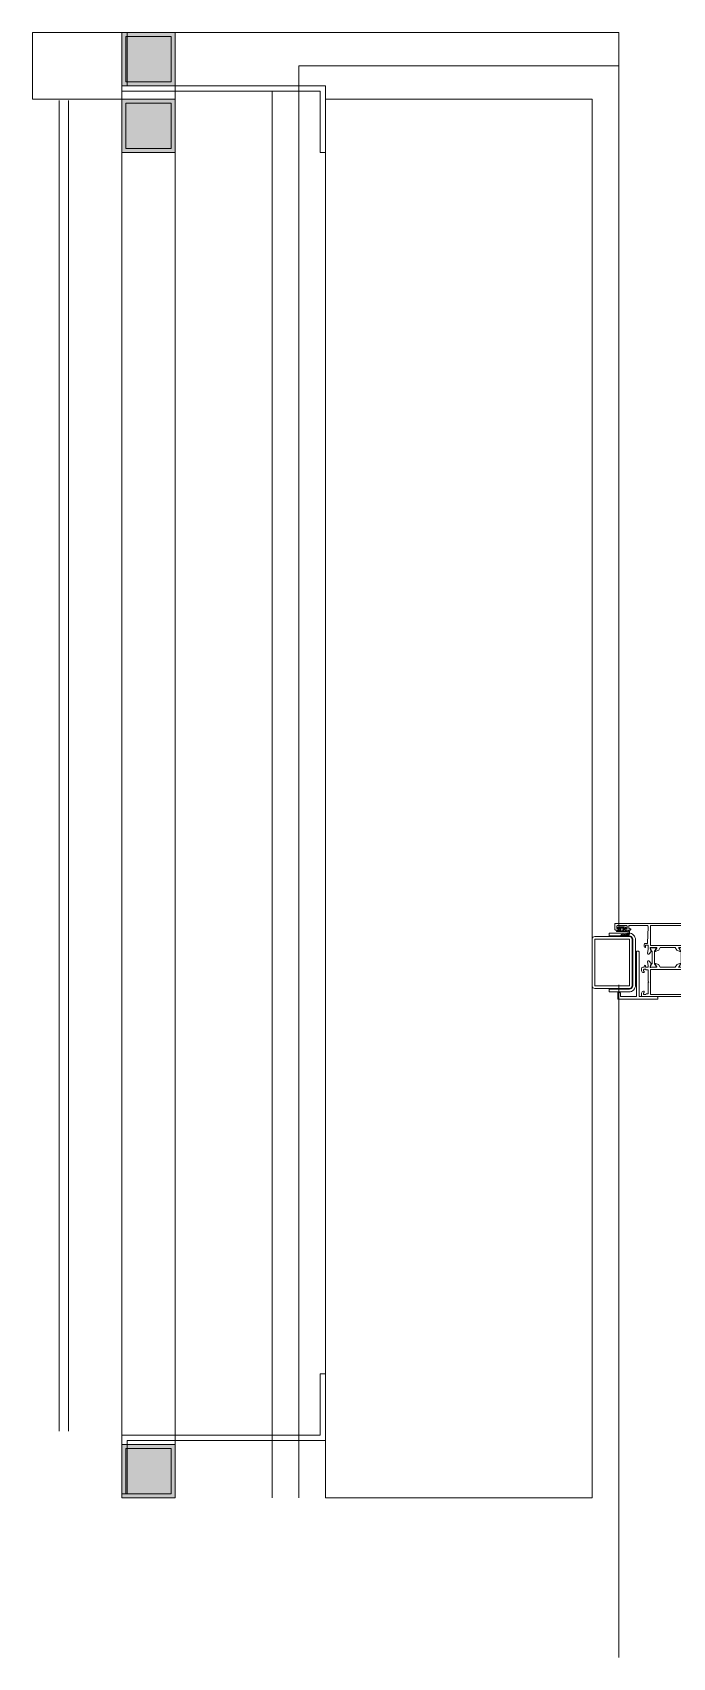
# Model space of a CAD drawing. Extents: x -9058 to 11890, y 0 to 4205.
# Drawn here: x 1743.1 to 1791.1, y 3163.9 to 3285.9 of the extents above; entities that cross this region are included whole.
import ezdxf

# ---------------------------------------------------------------- set-up
doc = ezdxf.new("R2010")
doc.units = 0
doc.header["$MEASUREMENT"] = 0
doc.layers.get('0').update_dxf_attribs({"color": 9, "lineweight": 9})
doc.layers.add('10', color=9, linetype='Continuous', lineweight=9)
doc.layers.add('M-TEFRIS2-015', color=129, linetype='Continuous', lineweight=9)

# ---------------------------------------------------------------- blocks, each defined once
blk = doc.blocks.new('AST55M13', base_point=(-120.6, -64.2))
at = {"linetype": 'Continuous'}
for points in [[(-120.6, -63.9), (-120.6, -24.599998), (-120.6, 14.700005, -0.414209), (-120.3, 15), (-115.899996, 15, -0.41421), (-115.6, 14.7), (-115.6, 12.699992, -0.41421), (-116.3, 12, -0.414214), (-116.6, 12.3), (-116.6, 13.1, 0.414214), (-117.1, 13.6), (-118.5, 13.6, 0.414214), (-119, 13.1), (-119, 6.399992, 0.414209), (-118.5, 5.9), (-117.099986, 5.9, 0.414205), (-116.6, 6.4), (-116.6, 7.20001, -0.414204), (-116.3, 7.5, -0.414214), (-115.6, 6.8), (-115.6, 3.7, -0.414214), (-116.1, 3.2), (-116.3, 3.2, -0.414214), (-116.6, 3.5), (-116.6, 4.2, 0.414214), (-116.9, 4.5), (-119, 4.5), (-119, -8.961104, 0.425432), (-117.96186, -9.960376), (-105.788552, -9.511013, 0.403077), (-105.5, -9.211232), (-105.5, -8, -0.414214), (-104.3, -6.8), (-103.392821, -6.8, -0.372826), (-102.403076, -7.657148, -0.456845), (-102.7, -8), (-104, -8, 0.414214), (-104.3, -8.3), (-104.3, -9.700012, 0.414202), (-104, -10), (-100.946604, -10), (-98.338437, -9.302068, -0.70008), (-97.584089, -10.379782), (-97.709916, -10.559482), (-99.43897, -12.27067, -0.607471), (-100.039661, -12.112259, 0.283637), (-100.258255, -11.885421), (-102.095283, -11.393179, 1.229391), (-102.4, -11.895399), (-102.4, -16.105016, 0.585524), (-101.943697, -16.361081), (-100.001669, -15.175658, -0.713652), (-99.56466, -15.537556), (-100.36784, -17.668029, -0.16709), (-100.492251, -17.818266), (-102.4, -18.982765), (-102.4, -30.217235), (-100.492251, -31.381734, -0.16709), (-100.36784, -31.531971), (-99.564658, -33.662449, -0.713657), (-100.001677, -34.024337), (-101.943707, -32.838913, 0.585511), (-102.4, -33.094985), (-102.4, -37.304601, 1.229391), (-102.095283, -37.806821), (-100.258255, -37.314579, 0.283637), (-100.039661, -37.087741, -0.607471), (-99.43897, -36.92933), (-97.709916, -38.640518), (-97.584089, -38.820218, -0.700084), (-98.338445, -39.89793), (-100.946604, -39.2), (-104.000005, -39.2, 0.414209), (-104.3, -39.5), (-104.3, -40.900004, 0.41421), (-104, -41.2), (-102.699997, -41.2, -0.456841), (-102.403076, -41.542851, -0.372826), (-103.39282, -42.4), (-104.3, -42.4, -0.414214), (-105.5, -41.2), (-105.5, -39.988768, 0.403083), (-105.788558, -39.688986), (-117.96186, -39.239624, 0.425432), (-119, -40.238896), (-119, -53.7), (-116.9, -53.7, 0.414214), (-116.6, -53.4), (-116.6, -52.69999, -0.414204), (-116.3, -52.4), (-116.09999, -52.4, -0.414208), (-115.6, -52.9), (-115.6, -56.000007, -0.414213), (-116.300007, -56.7, -0.414207), (-116.6, -56.4), (-116.6, -55.599986, 0.414205), (-117.1, -55.1), (-118.500008, -55.1, 0.414209), (-119, -55.6), (-119, -62.3, 0.414214), (-118.5, -62.8), (-117.1, -62.8, 0.414214), (-116.6, -62.3), (-116.6, -61.499993, -0.414207), (-116.3, -61.2, -0.414214), (-115.6, -61.9), (-115.6, -63.900008, -0.414206), (-115.9, -64.2), (-120.300006, -64.2, -0.414208), (-120.6, -63.9)], [(-99.249717, -12.903653), (-90.785616, -12.903653, 0.131652), (-90.285616, -12.769679), (-88.422218, -11.693846, -0.131652), (-88.272218, -11.653653), (-88.017666, -11.653653, -0.414214), (-87.717666, -11.953653), (-87.717666, -15.553653, -0.414214), (-88.017666, -15.853653), (-88.272218, -15.853653, -0.131646), (-88.422211, -15.813465), (-90.285616, -14.737628, 0.131652), (-90.785616, -14.603653), (-99.249717, -14.603653, 0.131652), (-99.749717, -14.737628), (-101.613115, -15.813461, -0.131646), (-101.763107, -15.853653), (-102.017666, -15.853653, -0.414205), (-102.317666, -15.553662), (-102.317666, -11.953653, -0.414205), (-102.017675, -11.653653), (-101.763115, -11.653653, -0.131652), (-101.613115, -11.693846), (-99.749717, -12.769679, 0.131652), (-99.249717, -12.903653)], [(-85.3, -10), (-81.1, -10), (-76.9, -10), (-76.6, -10.3), (-76.3, -10), (-67.9, -10, 0.414205), (-67.6, -9.700009), (-67.6, -8.491608, -0.365977), (-67.35, -8.195804, 0.365977), (-67.1, -7.9), (-67.1, -6.8, 0.414195), (-67.399981, -6.5), (-68.3, -6.5, 0.36597), (-68.595803, -6.749993, -0.366034), (-68.89166, -7), (-69.3, -7, -0.414202), (-69.6, -6.700012), (-69.6, -6.5, -0.414214), (-68.1, -5), (-65.9, -5, -0.414207), (-65.6, -5.299994), (-65.6, -43.9, -0.414201), (-65.899987, -44.2), (-68.1, -44.2, -0.414214), (-69.6, -42.7), (-69.6, -42.5, -0.414207), (-69.300007, -42.2), (-68.891668, -42.2, -0.366034), (-68.595804, -42.45, 0.365977), (-68.3, -42.7), (-67.4, -42.7, 0.414206), (-67.1, -42.400008), (-67.1, -41.3, 0.365977), (-67.35, -41.004196, -0.365977), (-67.6, -40.708392), (-67.6, -39.5, 0.4142), (-67.899986, -39.2), (-76.3, -39.2), (-76.6, -38.9), (-76.9, -39.2), (-85.3, -39.2, 0.4142), (-85.6, -39.499986), (-85.6, -40.708392, -0.365977), (-85.85, -41.004196, 0.365977), (-86.1, -41.3), (-86.1, -42.4, 0.414199), (-85.800015, -42.7), (-84.9, -42.7, 0.365977), (-84.604196, -42.45, -0.366034), (-84.308332, -42.2), (-83.9, -42.2, -0.414214), (-83.6, -42.5), (-83.6, -42.7, -0.414214), (-85.1, -44.2), (-86.8, -44.2, -0.414214), (-87.6, -43.4), (-87.6, -42.7, 0.414205), (-87.899991, -42.4), (-88.10718, -42.4, -0.372825), (-89.096923, -41.542857, -0.45685), (-88.8, -41.2), (-87.9, -41.2, 0.414198), (-87.6, -40.900016), (-87.6, -39.5, 0.414214), (-87.9, -39.2), (-89.053396, -39.2), (-91.661555, -39.89793, -0.700084), (-92.415911, -38.820218), (-92.290084, -38.640518), (-90.56103, -36.92933, -0.607471), (-89.960339, -37.087741, 0.283637), (-89.741745, -37.314579), (-87.904717, -37.806821, 1.229391), (-87.6, -37.304601), (-87.6, -33.094984, 0.585516), (-88.056297, -32.838916), (-89.998323, -34.024337, -0.713656), (-90.435343, -33.66245), (-89.63216, -31.531971, -0.241095), (-89.507749, -31.381734), (-87.6, -30.217235), (-87.6, -18.982765), (-89.507749, -17.818266, -0.167084), (-89.632158, -17.668036), (-90.43534, -15.537556, -0.713656), (-89.998329, -15.17566), (-88.056303, -16.361081, 0.585518), (-87.6, -16.105021), (-87.6, -11.895399, 1.229391), (-87.904717, -11.393179), (-89.741745, -11.885421, 0.283637), (-89.960339, -12.112259, -0.607471), (-90.56103, -12.27067), (-92.290084, -10.559482), (-92.415911, -10.379782, -0.700084), (-91.661555, -9.30207), (-89.053396, -10), (-87.9, -10, 0.414206), (-87.6, -9.700008), (-87.6, -8.3, 0.414206), (-87.899992, -8), (-88.8, -8, -0.456844), (-89.096924, -7.657149, -0.372825), (-88.107186, -6.8), (-87.9, -6.8, 0.414214), (-87.6, -6.5), (-87.6, -5.800024, -0.414222), (-86.8, -5), (-85.1, -5, -0.414214), (-83.6, -6.5), (-83.6, -6.7, -0.414201), (-83.899987, -7), (-84.308332, -7, -0.366034), (-84.604196, -6.75, 0.365977), (-84.9, -6.5), (-85.8, -6.5, 0.414199), (-86.1, -6.799985), (-86.1, -7.9, 0.365977), (-85.85, -8.195804, -0.365977), (-85.6, -8.491608), (-85.6, -9.7, 0.414214), (-85.3, -10)], [(-99.249717, -36.296347), (-90.785616, -36.296347, -0.131652), (-90.285616, -36.430321), (-88.422218, -37.506154, 0.131643), (-88.272229, -37.546347), (-88.017666, -37.546347, 0.414214), (-87.717666, -37.246347), (-87.717666, -33.646347, 0.414214), (-88.017666, -33.346347), (-88.272218, -33.346347, 0.131652), (-88.422218, -33.386539), (-90.285616, -34.462372, -0.131652), (-90.785616, -34.596347), (-99.249717, -34.596347, -0.131652), (-99.749717, -34.462372), (-101.613115, -33.386539, 0.131652), (-101.763115, -33.346347), (-102.017666, -33.346347, 0.414205), (-102.317666, -33.646338), (-102.317666, -37.246347, 0.414205), (-102.017675, -37.546347), (-101.763115, -37.546347, 0.131649), (-101.613118, -37.506156), (-99.749717, -36.430321, -0.131652), (-99.249717, -36.296347)]]:
    blk.add_lwpolyline(points, format="xyb", close=True, dxfattribs=at)
for points in [[(-119, -24.6), (-119, -37.6), (-104.1, -37.6), (-104.1, -11.6), (-119, -11.6), (-119, -24.6)], [(-76.55, -11.6), (-85.9, -11.6), (-85.9, -37.6), (-67.2, -37.6), (-67.2, -11.6), (-76.55, -11.6)]]:
    blk.add_lwpolyline(points, close=True, dxfattribs=at)
blk = doc.blocks.new('p-s-profil')
at = {"layer": '10'}
blk.add_lwpolyline([(9, 15.3), (4.6, 15.3), (4.6, 0.4), (0, 0.4), (0, 0), (5, 0), (5, 14.9), (9, 14.9), (9, 15.3)], dxfattribs=at)
blk.add_lwpolyline([(9, 15.3), (4.6, 15.3), (4.6, 0.4), (0, 0.4), (0, 0), (5, 0), (5, 14.9), (9, 14.9), (9, 15.3)], dxfattribs=at)
blk = doc.blocks.new('p-kutu_profil_40x40')
h = blk.add_hatch(color=256)
h.dxf.hatch_style = 1
h.paths.add_polyline_path([(0, 0), (4, 0), (4, 4), (0, 4)])
h = blk.add_hatch(color=255)
h.dxf.hatch_style = 1
h.paths.add_polyline_path([(0, 0), (4, 0), (4, 4), (0, 4)])
blk.add_lwpolyline([(0, 0), (4, 0), (4, 4), (0, 4)], close=True)
at = {"layer": '10'}
for points in [[(0, 4), (4, 4), (4, 0), (0, 0)], [(0, 4), (4, 4), (4, 0), (0, 0)], [(0, 0), (4, 0), (4, 4), (0, 4)], [(0.3, 3.7), (3.7, 3.7), (3.7, 0.3), (0.3, 0.3)], [(0.3, 3.7), (3.7, 3.7), (3.7, 0.3), (0.3, 0.3)]]:
    blk.add_lwpolyline(points, close=True, dxfattribs=at)

msp = doc.modelspace()

# ---------------------------------------------------------------- linework, layer by layer
at = {"layer": 'M-TEFRIS2-015'}
for p, q in [((1786.91, 3218.48), (1787.01, 3218.38)), ((1787.02, 3218.48), (1786.93, 3218.39)), ((1787.03, 3218.7), (1786.97, 3218.64)), ((1786.97, 3218.63), (1786.97, 3218.63)), ((1787.08, 3218.52), (1787.22, 3218.38)), ((1787.27, 3218.73), (1787.09, 3218.55)), ((1787.1, 3218.71), (1787.21, 3218.61)), ((1787.23, 3218.47), (1787.14, 3218.38)), ((1787.3, 3218.73), (1787.65, 3218.38)), ((1787.51, 3218.54), (1787.35, 3218.38)), ((1787.35, 3218.47), (1787.44, 3218.38)), ((1787.47, 3218.72), (1787.38, 3218.62)), ((1787.54, 3218.7), (1787.61, 3218.63)), ((1787.65, 3218.47), (1787.56, 3218.38)), ((1787.62, 3218.66), (1787.6, 3218.63)), ((1787.82, 3218.43), (1787.75, 3218.35)), ((1787.78, 3218.46), (1787.87, 3218.37)), ((1787.24, 3218.15), (1787.32, 3218.07)), ((1787.34, 3218.17), (1787.25, 3218.07)), ((1787.43, 3218.17), (1787.52, 3218.08)), ((1787.58, 3218.18), (1787.47, 3218.08)), ((1787.63, 3218.19), (1787.72, 3218.09)), ((1787.88, 3218.28), (1787.7, 3218.09)), ((1787.77, 3218.26), (1787.86, 3218.17))]:
    msp.add_line(p, q, dxfattribs=at)
for points in [[(1787.06, 3277.55), (1787.06, 3285.87), (1743.06, 3285.87), (1743.06, 3280.87), (1749.76, 3280.87), (1749.76, 3275.87)], [(1749.76, 3285.87), (1749.76, 3175.87)], [(1753.76, 3285.87), (1753.76, 3175.87)], [(1787.06, 3283.37), (1763.06, 3283.37), (1763.06, 3175.87)], [(1765.06, 3281.87), (1765.06, 3177.96)], [(1787.06, 3282.81), (1787.06, 3218.37)], [(1745.06, 3280.77), (1745.06, 3180.87)], [(1745.76, 3280.77), (1745.76, 3180.87)], [(1761.06, 3281.47), (1761.06, 3175.87)], [(1765.06, 3280.87), (1785.06, 3280.87), (1785.06, 3175.87), (1765.06, 3175.87), (1765.06, 3280.87), (1765.06, 3280.87)], [(1787.06, 3163.87), (1787.06, 3214.37)]]:
    msp.add_lwpolyline(points, dxfattribs=at)
for points in [[(1787.7, 3218.09), (1787.24, 3218.07, -0.414214), (1787.21, 3218.1, -0.349575), (1787.3, 3218.16), (1787.67, 3218.19, 1.237561), (1787.64, 3218.38), (1787.27, 3218.38), (1786.9, 3218.39), (1786.91, 3218.48), (1787.03, 3218.48, 0.295285), (1787.09, 3218.57), (1787.09, 3218.63), (1786.97, 3218.63), (1786.97, 3218.68, -0.153771), (1787.62, 3218.68), (1787.62, 3218.63), (1787.5, 3218.63), (1787.5, 3218.57, 0.414213), (1787.6, 3218.47), (1787.72, 3218.47, -0.324726), (1787.87, 3218.37), (1787.88, 3218.27, -0.459445), (1787.7, 3218.09)], [(1787.3, 3218.47), (1787.35, 3218.47, 0.41421), (1787.4, 3218.52), (1787.4, 3218.58, 0.396815), (1787.36, 3218.63, 0.029546), (1787.24, 3218.63, 0.396815), (1787.19, 3218.58), (1787.19, 3218.52, 0.414206), (1787.24, 3218.47), (1787.3, 3218.47)], [(1787.86, 3214.1), (1786.56, 3214.1), (1785.26, 3214.1, -0.414213), (1785.06, 3214.3), (1785.06, 3217.8, -0.414213), (1785.26, 3218), (1787.86, 3218, -0.414213), (1788.06, 3217.8), (1788.06, 3214.3, -0.414213), (1787.86, 3214.1)], [(1788.12, 3217.76), (1788.12, 3214.34, -0.414214), (1787.82, 3214.04), (1786.34, 3214.04), (1786.34, 3213.84), (1787.82, 3213.84, 0.414214), (1788.32, 3214.34), (1788.32, 3217.76, 0.414214), (1787.82, 3218.26), (1786.34, 3218.26), (1786.34, 3218.06), (1787.82, 3218.06, -0.414214), (1788.12, 3217.76)], [(1788.39, 3216.86), (1788.39, 3213.49), (1787.19, 3213.49), (1787.19, 3213.76, 0.414213), (1787.16, 3213.79), (1787.02, 3213.79, 0.414213), (1786.99, 3213.76), (1786.99, 3213.32, 0.414213), (1787.02, 3213.29), (1789.96, 3213.29, 0.414213), (1789.99, 3213.32), (1789.99, 3213.46, 0.414213), (1789.96, 3213.49), (1788.59, 3213.49), (1788.59, 3216.86, 0.414213), (1788.56, 3216.89), (1788.42, 3216.89, 0.414213), (1788.39, 3216.86)]]:
    msp.add_lwpolyline(points, format="xyb", close=True, dxfattribs=at)
msp.add_lwpolyline([(1786.56, 3214.3), (1787.86, 3214.3), (1787.86, 3217.8), (1785.26, 3217.8), (1785.26, 3214.3), (1786.56, 3214.3)], close=True, dxfattribs=at)

# ---------------------------------------------------------------- block references
at = {"layer": 'M-TEFRIS2-015', "rotation": 90}
for name, p in [('p-s-profil', (1765.06, 3276.87)), ('p-kutu_profil_40x40', (1753.76, 3281.87)), ('p-kutu_profil_40x40', (1753.76, 3276.87)), ('p-kutu_profil_40x40', (1753.76, 3175.87))]:
    msp.add_blockref(name, p, dxfattribs=at)
at = {"layer": 'M-TEFRIS2-015', "xscale": 0.1, "yscale": 0.1, "zscale": 0.1, "rotation": 270}
msp.add_blockref('AST55M13', (1786.78, 3218.99), dxfattribs=at)
at = {"layer": 'M-TEFRIS2-015', "xscale": -1, "rotation": 90}
msp.add_blockref('p-s-profil', (1765.06, 3185.17), dxfattribs=at)

doc.saveas('drawing.dxf')
